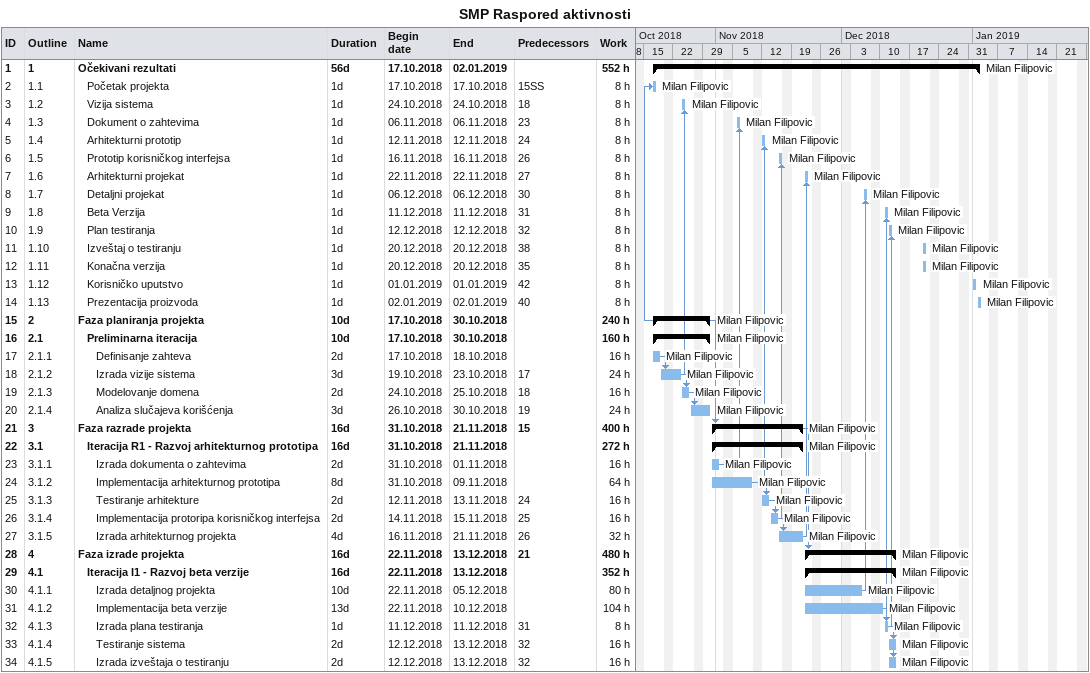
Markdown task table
SMP Raspored aktivnosti

| ID | WBS | Task | Duration | Start | Finish | Predecessors | Resources | Work (h) |
|---|---|---|---|---|---|---|---|---|
| 1 | 1 | **Očekivani rezultati** | 56d | 2018-10-17 | 2019-01-02 |  | Milan Filipovic | 552 |
| 2 | 1.1 | Početak projekta | 1d | 2018-10-17 | 2018-10-17 | 15SS | Milan Filipovic | 8 |
| 3 | 1.2 | Vizija sistema | 1d | 2018-10-24 | 2018-10-24 | 18 | Milan Filipovic | 8 |
| 4 | 1.3 | Dokument o zahtevima | 1d | 2018-11-06 | 2018-11-06 | 23 | Milan Filipovic | 8 |
| 5 | 1.4 | Arhitekturni prototip | 1d | 2018-11-12 | 2018-11-12 | 24 | Milan Filipovic | 8 |
| 6 | 1.5 | Prototip korisničkog interfejsa | 1d | 2018-11-16 | 2018-11-16 | 26 | Milan Filipovic | 8 |
| 7 | 1.6 | Arhitekturni projekat | 1d | 2018-11-22 | 2018-11-22 | 27 | Milan Filipovic | 8 |
| 8 | 1.7 | Detaljni projekat | 1d | 2018-12-06 | 2018-12-06 | 30 | Milan Filipovic | 8 |
| 9 | 1.8 | Beta Verzija | 1d | 2018-12-11 | 2018-12-11 | 31 | Milan Filipovic | 8 |
| 10 | 1.9 | Plan testiranja | 1d | 2018-12-12 | 2018-12-12 | 32 | Milan Filipovic | 8 |
| 11 | 1.10 | Izveštaj o testiranju | 1d | 2018-12-20 | 2018-12-20 | 38 | Milan Filipovic | 8 |
| 12 | 1.11 | Konačna verzija | 1d | 2018-12-20 | 2018-12-20 | 35 | Milan Filipovic | 8 |
| 13 | 1.12 | Korisničko uputstvo | 1d | 2019-01-01 | 2019-01-01 | 42 | Milan Filipovic | 8 |
| 14 | 1.13 | Prezentacija proizvoda | 1d | 2019-01-02 | 2019-01-02 | 40 | Milan Filipovic | 8 |
| 15 | 2 | **Faza planiranja projekta** | 10d | 2018-10-17 | 2018-10-30 |  | Milan Filipovic | 240 |
| 16 | 2.1 | **Preliminarna iteracija** | 10d | 2018-10-17 | 2018-10-30 |  | Milan Filipovic | 160 |
| 17 | 2.1.1 | Definisanje zahteva | 2d | 2018-10-17 | 2018-10-18 |  | Milan Filipovic | 16 |
| 18 | 2.1.2 | Izrada vizije sistema | 3d | 2018-10-19 | 2018-10-23 | 17 | Milan Filipovic | 24 |
| 19 | 2.1.3 | Modelovanje domena | 2d | 2018-10-24 | 2018-10-25 | 18 | Milan Filipovic | 16 |
| 20 | 2.1.4 | Analiza slučajeva korišćenja | 3d | 2018-10-26 | 2018-10-30 | 19 | Milan Filipovic | 24 |
| 21 | 3 | **Faza razrade projekta** | 16d | 2018-10-31 | 2018-11-21 | 15 | Milan Filipovic | 400 |
| 22 | 3.1 | **Iteracija R1 - Razvoj arhitekturnog prototipa** | 16d | 2018-10-31 | 2018-11-21 |  | Milan Filipovic | 272 |
| 23 | 3.1.1 | Izrada dokumenta o zahtevima | 2d | 2018-10-31 | 2018-11-01 |  | Milan Filipovic | 16 |
| 24 | 3.1.2 | Implementacija arhitekturnog prototipa | 8d | 2018-10-31 | 2018-11-09 |  | Milan Filipovic | 64 |
| 25 | 3.1.3 | Testiranje arhitekture | 2d | 2018-11-12 | 2018-11-13 | 24 | Milan Filipovic | 16 |
| 26 | 3.1.4 | Implementacija protoripa korisničkog interfejsa | 2d | 2018-11-14 | 2018-11-15 | 25 | Milan Filipovic | 16 |
| 27 | 3.1.5 | Izrada arhitekturnog projekta | 4d | 2018-11-16 | 2018-11-21 | 26 | Milan Filipovic | 32 |
| 28 | 4 | **Faza izrade projekta** | 16d | 2018-11-22 | 2018-12-13 | 21 | Milan Filipovic | 480 |
| 29 | 4.1 | **Iteracija I1 - Razvoj beta verzije** | 16d | 2018-11-22 | 2018-12-13 |  | Milan Filipovic | 352 |
| 30 | 4.1.1 | Izrada detaljnog projekta | 10d | 2018-11-22 | 2018-12-05 |  | Milan Filipovic | 80 |
| 31 | 4.1.2 | Implementacija beta verzije | 13d | 2018-11-22 | 2018-12-10 |  | Milan Filipovic | 104 |
| 32 | 4.1.3 | Izrada plana testiranja | 1d | 2018-12-11 | 2018-12-11 | 31 | Milan Filipovic | 8 |
| 33 | 4.1.4 | Testiranje sistema | 2d | 2018-12-12 | 2018-12-13 | 32 | Milan Filipovic | 16 |
| 34 | 4.1.5 | Izrada izveštaja o testiranju | 2d | 2018-12-12 | 2018-12-13 | 32 | Milan Filipovic | 16 |
